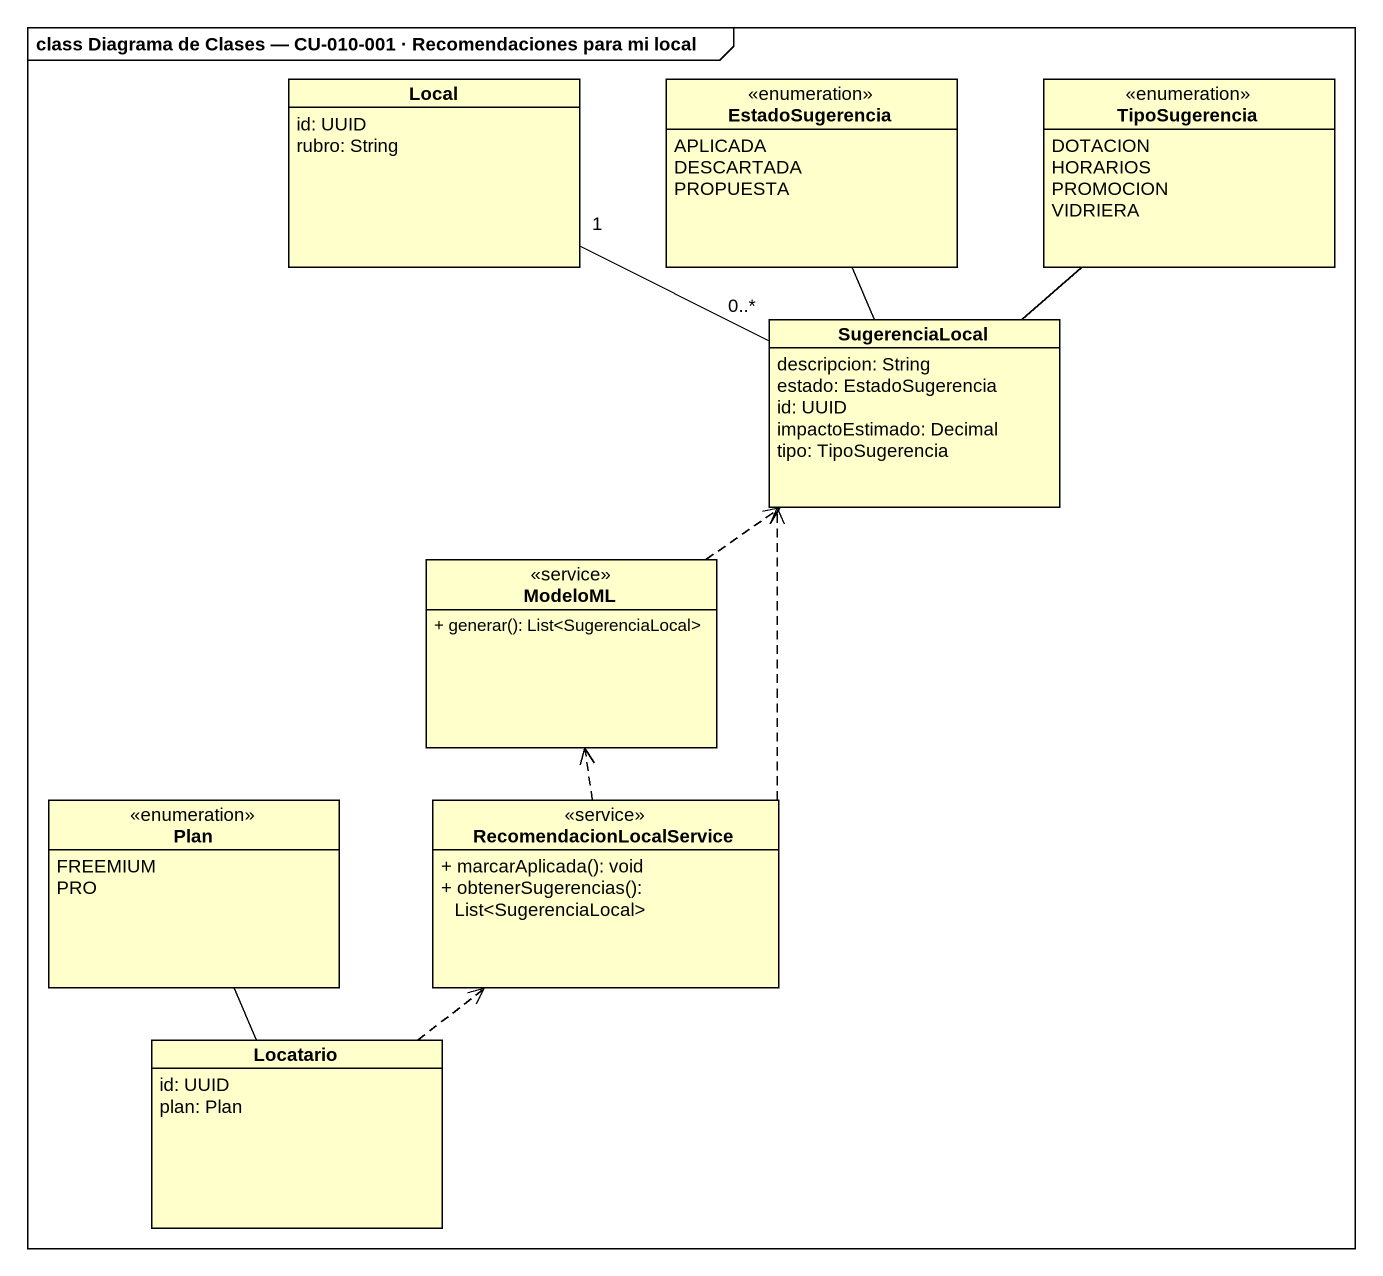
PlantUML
@startuml
mainframe class Diagrama de Clases — CU-010-001 · Recomendaciones para mi local
hide circle
hide empty members
skinparam classAttributeIconSize 0
class Local {
  id: UUID
  rubro: String
}
enum EstadoSugerencia {
  APLICADA
  DESCARTADA
  PROPUESTA
}
enum TipoSugerencia {
  DOTACION
  HORARIOS
  PROMOCION
  VIDRIERA
}
class SugerenciaLocal {
  descripcion: String
  estado: EstadoSugerencia
  id: UUID
  impactoEstimado: Decimal
  tipo: TipoSugerencia
}
class ModeloML <<service>> {
  + generar(): List<SugerenciaLocal>
}
enum Plan {
  FREEMIUM
  PRO
}
class RecomendacionLocalService <<service>> {
  + marcarAplicada(): void
  + obtenerSugerencias(): List<SugerenciaLocal>
}
class Locatario {
  id: UUID
  plan: Plan
}
SugerenciaLocal "0..*" -left- "1" Local
SugerenciaLocal -up- EstadoSugerencia
SugerenciaLocal -up- TipoSugerencia
ModeloML .up.> SugerenciaLocal
RecomendacionLocalService .up.> SugerenciaLocal
RecomendacionLocalService .up.> ModeloML
Locatario -up- Plan
Locatario .up.> RecomendacionLocalService
@enduml
